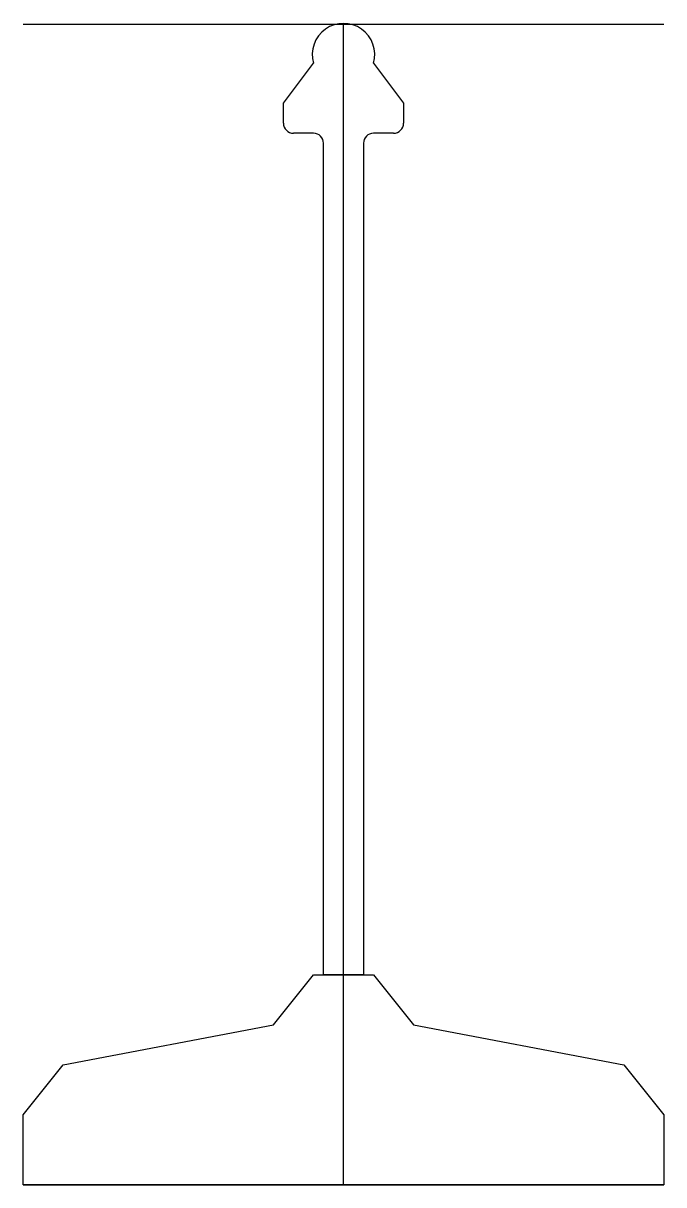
# Model space of a CAD drawing. Extents: x -32 to 32, y 0 to 116.
import ezdxf

# ---------------------------------------------------------------- set-up
doc = ezdxf.new("R2010")
doc.units = 0
doc.layers.get('0').update_dxf_attribs({"linetype": 'CONTINUOUS'})

msp = doc.modelspace()

# ---------------------------------------------------------------- linework, layer by layer
at = {"linetype": 'CONTINUOUS'}
for p, q in [((0, 0), (0, 116.12)), ((32, 116), (-32, 116)), ((-6, 108.12), (-3, 112.12)), ((3, 112.12), (6, 108.12)), ((-6, 106.12), (-6, 108.12)), ((6, 108.12), (6, 106.12)), ((-3, 105.12), (-5, 105.12)), ((5, 105.12), (3, 105.12)), ((-2, 21), (-2, 104.12)), ((2, 104.12), (2, 21)), ((-7, 16), (-3, 21)), ((-3, 21), (0, 21)), ((0, 21), (-2, 21)), ((0, 21), (3, 21)), ((2, 21), (0, 21)), ((3, 21), (7, 16)), ((-28, 12), (-7, 16)), ((7, 16), (28, 12)), ((-32, 7), (-28, 12)), ((28, 12), (32, 7)), ((-32, 0), (-32, 7)), ((32, 7), (32, 0)), ((-32, 0), (32, 0)), ((0, 0), (-32, 0)), ((32, 0), (0, 0))]:
    msp.add_line(p, q, dxfattribs=at)
for centre, radius, start, end in [((0, 112.98), 3.12, 344.0576, 195.9424), ((-5, 106.12), 1, 180, 270), ((5, 106.12), 1, 270, 0), ((-3, 104.12), 1, 0, 90), ((3, 104.12), 1, 90, 180)]:
    msp.add_arc(centre, radius, start, end, dxfattribs=at)

doc.saveas('drawing.dxf')
